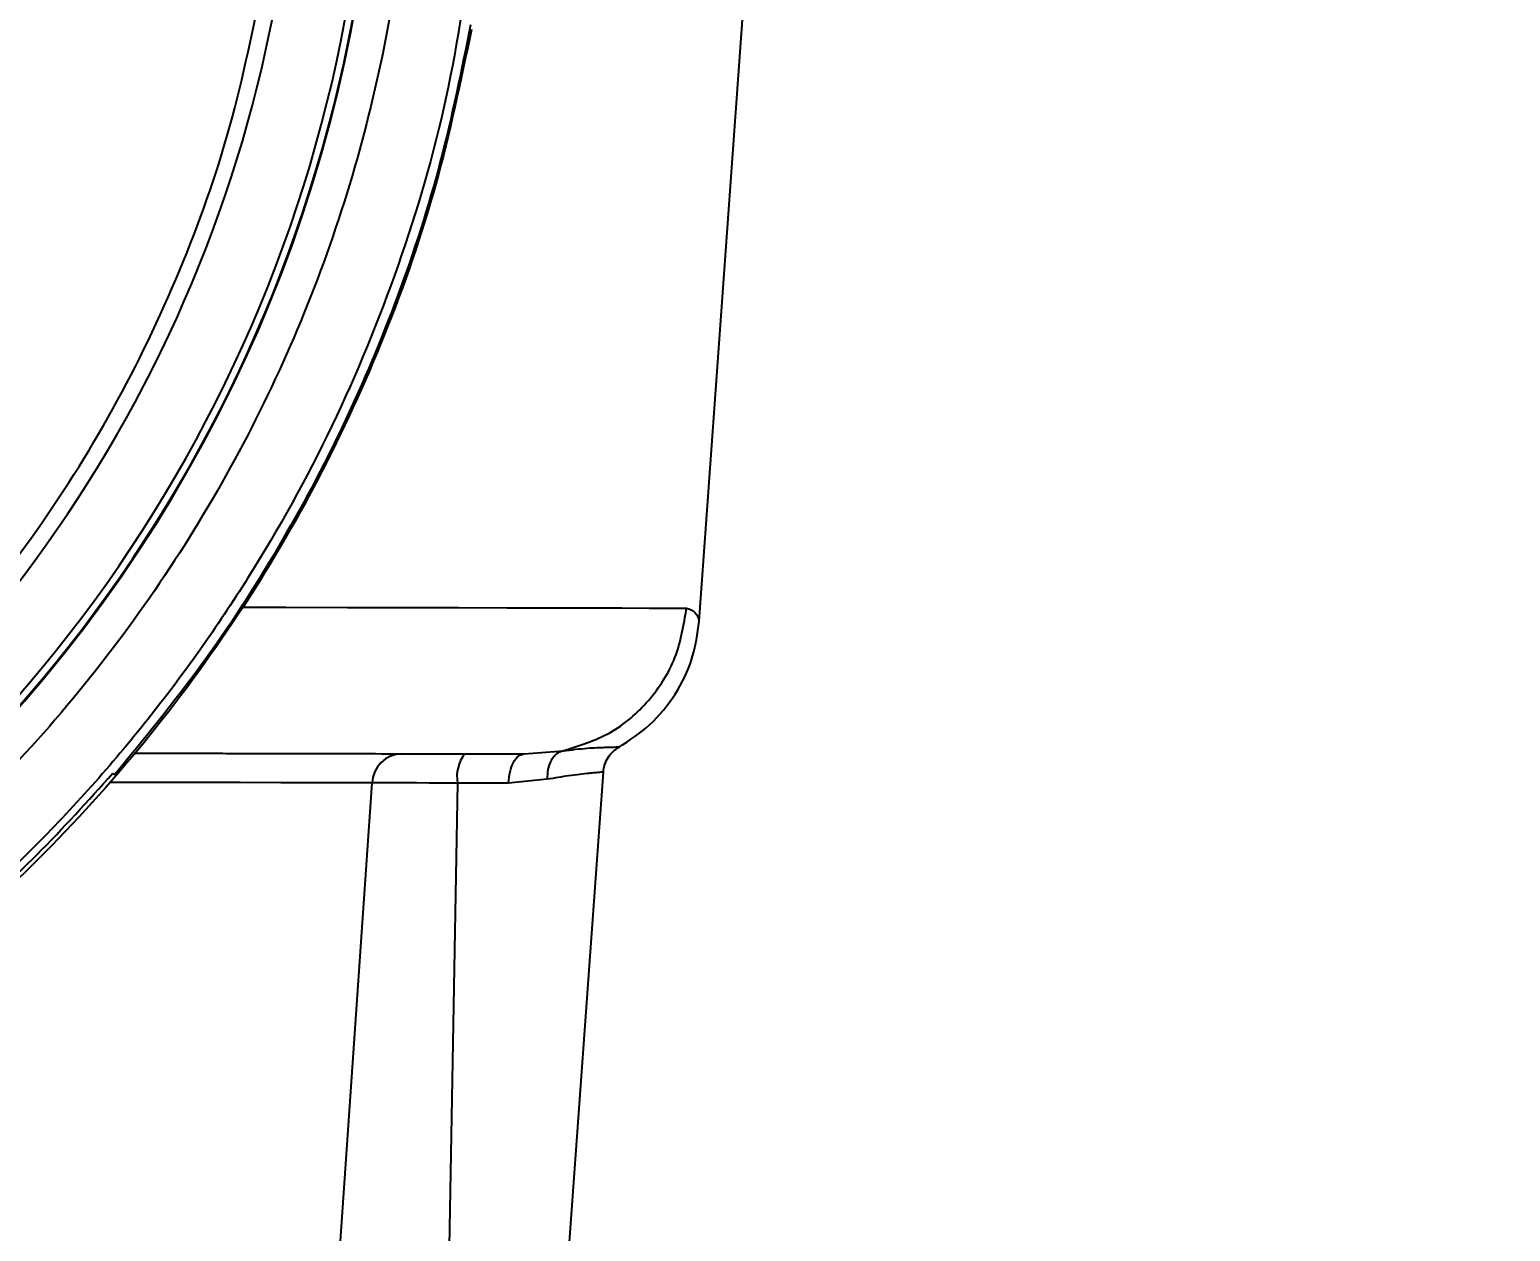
# Model space of a CAD drawing. Header units: millimetres. Extents: x 2028 to 4172, y 863 to 2379.
# Drawn here: x 2735.6 to 2829.8, y 2052.4 to 2128.8 of the extents above; entities that cross this region are included whole.
import ezdxf

# ---------------------------------------------------------------- set-up
doc = ezdxf.new("R2010")
doc.units = ezdxf.units.MM
doc.layers.add('AM_5', color=3, linetype='Continuous', lineweight=25)
doc.styles.add('SLDTEXTSTYLE1', font='txt.shx', dxfattribs={"width": 0.7, "bigfont": 'gbcbig.shx'})
doc.dimstyles.new('SLDDIMSTYLE12$0', dxfattribs={"dimtxt": 12, "dimasz": 10, "dimexe": 0, "dimexo": 0.0625, "dimgap": 0.875, "dimtad": 1, "dimdec": 1, "dimlfac": 1.8, "dimrnd": 1e-09, "dimzin": 12, "dimdsep": 46, "dimtxsty": 'SLDTEXTSTYLE1', "dimcen": 0.09, "dimdle": 8.16, "dimclrd": 3, "dimclre": 3, "dimadec": 0, "dimazin": 3, "dimtfac": 1, "dimtdec": 1, "dimtofl": 0, "dimtmove": 0, "dimatfit": 3, "dimfxl": 0, "dimfrac": 2, "dimtolj": 1, "dimlwd": 5, "dimlwe": 5, "dimarcsym": 0})

# ---------------------------------------------------------------- blocks, each defined once
blk = doc.blocks.new('*D51')
at = {"layer": 'AM_5', "color": 3, "lineweight": 5, "transparency": 16777216}
blk.add_line((2722.515, 2344.493), (2902.345, 2344.493), dxfattribs=at)
at = {"layer": 'AM_5', "color": 3, "linetype": 'Continuous', "lineweight": 5, "transparency": 16777216}
for p, q in [((2902.345, 2334.493), (2902.345, 2055.752)), ((2769.516, 2045.752), (2902.345, 2045.752))]:
    blk.add_line(p, q, dxfattribs=at)
at = {"layer": 'AM_5', "color": 3, "transparency": 16777216}
for points in [[(2900.678, 2334.493), (2904.011, 2334.493), (2902.345, 2344.493)], [(2900.678, 2055.752), (2904.011, 2055.752), (2902.345, 2045.752)]]:
    blk.add_solid(points, dxfattribs=at)
at = {"layer": 'Defpoints', "color": 0, "transparency": 16777216}
for p in [(2722.452, 2344.493), (2769.453, 2045.752), (2902.345, 2045.752)]:
    blk.add_point(p, dxfattribs=at)
at = {"layer": 'AM_5', "color": 0, "transparency": 16777216, "insert": (2895.47, 2195.122), "char_height": 12, "attachment_point": 5, "rotation": 90, "style": 'SLDTEXTSTYLE1'}
blk.add_mtext('\\A1;300', dxfattribs=at)

msp = doc.modelspace()

# ---------------------------------------------------------------- linework, layer by layer
at = {"color": 7, "linetype": 'Continuous', "lineweight": 25}
for p, q in [((2778.21, 2091.21), (2782.139, 2145.725)), ((2767.068, 2082.757), (2769.537, 2082.961)), ((2740.872, 2081.535), (2740.984, 2081.423)), ((2769.52, 2045.752), (2772.104, 2081.609)), ((2754.969, 2045.783), (2757.377, 2080.917)), ((2762.82, 2080.906), (2762.185, 2045.768)), ((2768.53, 2081.145), (2766.067, 2080.899))]:
    msp.add_line(p, q, dxfattribs=at)
at = {"color": 7, "linetype": 'Continuous', "lineweight": 25, "flags": 128}
for points in [[(2749.201, 2092.098), (2751.885, 2092.092), (2755.819, 2092.084), (2759.491, 2092.076), (2762.881, 2092.068), (2765.971, 2092.062), (2768.744, 2092.056), (2771.185, 2092.051), (2773.282, 2092.046), (2775.022, 2092.043), (2776.397, 2092.04), (2777.4, 2092.038)], [(2757.377, 2080.917), (2755.789, 2080.921), (2753.852, 2080.925), (2751.579, 2080.93), (2748.987, 2080.935), (2746.094, 2080.941), (2742.921, 2080.948), (2740.668, 2080.953)], [(2762.82, 2080.906), (2761.898, 2080.908), (2761.02, 2080.91), (2760.199, 2080.911), (2759.448, 2080.913), (2758.781, 2080.914), (2758.207, 2080.916), (2757.737, 2080.917), (2757.377, 2080.917)], [(2766.067, 2080.899), (2765.684, 2080.9), (2765.293, 2080.901), (2764.895, 2080.901), (2764.491, 2080.902), (2764.08, 2080.903), (2763.665, 2080.904), (2763.244, 2080.905), (2762.82, 2080.906)]]:
    msp.add_lwpolyline(points, dxfattribs=at)
at = {"color": 7, "linetype": 'Continuous', "lineweight": 25}
for centre, radius, start, end in [((2666.234, 2146.177), 91.48, 295.79271, 180), ((2666.234, 2146.177), 91.441, 295.84596, 351.20762), ((2666.234, 2146.177), 90.976, 296.50811, 351.20762), ((2666.234, 2146.177), 86.42, 299.88973, 350.7957), ((2759.318, 2080.831), 1.943, 91.26442, 177.45771), ((2765.162, 2081.315), 2.377, 142.39242, 189.89938)]:
    msp.add_arc(centre, radius, start, end, dxfattribs=at)
for points in [[(2759.975, 2146.177), (2759.888, 2143.11), (2759.714, 2136.974), (2758.311, 2127.86), (2756.086, 2118.922), (2752.978, 2110.247), (2749.039, 2101.917), (2744.302, 2094.014), (2738.813, 2086.613), (2732.626, 2079.786), (2725.798, 2073.598), (2718.398, 2068.11), (2710.494, 2063.372), (2702.165, 2059.434), (2693.49, 2056.326), (2684.552, 2054.101), (2675.437, 2052.698), (2669.302, 2052.524), (2666.234, 2052.437)], [(2763.908, 2135.388), (2763.384, 2131.736), (2762.336, 2124.433), (2759.216, 2113.79), (2755.008, 2103.547), (2749.653, 2093.846), (2743.248, 2084.807), (2735.867, 2076.545), (2727.605, 2069.163), (2718.566, 2062.759), (2708.865, 2057.403), (2698.622, 2053.196), (2687.979, 2050.076), (2680.676, 2049.028), (2677.024, 2048.504)], [(2763.705, 2128.845), (2763.019, 2125.551), (2761.646, 2118.963), (2758.326, 2109.41), (2754.122, 2100.227), (2748.986, 2091.524), (2742.997, 2083.387), (2736.209, 2075.903), (2728.696, 2069.147), (2720.534, 2063.193), (2711.809, 2058.094), (2702.607, 2053.93), (2693.041, 2050.65), (2686.447, 2049.305), (2683.15, 2048.633)], [(2763.654, 2129.149), (2763.066, 2126.236), (2761.891, 2120.408), (2759.138, 2111.913), (2755.691, 2103.685), (2751.49, 2095.814), (2746.645, 2088.313), (2742.871, 2083.72), (2740.984, 2081.423)], [(2769.537, 2082.961), (2770.562, 2083.279), (2772.614, 2083.913), (2775.09, 2086.06), (2776.869, 2088.825), (2777.223, 2090.967), (2777.4, 2092.038)], [(2766.067, 2080.899), (2766.09, 2081.147), (2766.136, 2081.642), (2766.371, 2082.253), (2766.693, 2082.676), (2766.943, 2082.73), (2767.068, 2082.757)], [(2730.877, 2071.54), (2732.633, 2073.116), (2736.143, 2076.268), (2739.296, 2079.779), (2740.872, 2081.535)]]:
    msp.add_open_spline(points, degree=3, dxfattribs=at)
for points, knots in [([(2708.518, 2072.105), (2710.697, 2073.379), (2715.682, 2076.293), (2722.746, 2081.947), (2729.711, 2088.779), (2735.83, 2096.389), (2741.053, 2104.637), (2745.28, 2113.432), (2748.558, 2122.64), (2749.833, 2129.015), (2750.47, 2132.202)], [0, 0, 0, 0, 0.099849, 0.228442, 0.357035, 0.485628, 0.614221, 0.742814, 0.871407, 1, 1, 1, 1]), ([(2777.4, 2092.038), (2777.596, 2091.977), (2777.994, 2091.853), (2778.203, 2091.236), (2778.187, 2091.281), (2778.182, 2091.296)], [0, 0, 0, 0, 0.395472, 0.803509, 1, 1, 1, 1]), ([(2773.072, 2083.18), (2773.764, 2083.63), (2775.167, 2084.541), (2776.754, 2086.517), (2777.862, 2088.778), (2778.096, 2090.412), (2778.21, 2091.214)], [0, 0, 0, 0, 0.248454, 0.503179, 0.75624, 1, 1, 1, 1]), ([(2769.537, 2082.961), (2770.074, 2083.025), (2771.126, 2083.149), (2772.274, 2083.184), (2772.93, 2083.205), (2773.199, 2083.21), (2773.122, 2083.208), (2773.121, 2083.208)], [0, 0, 0, 0, 0.261344, 0.511623, 0.75593, 0.999491, 1, 1, 1, 1]), ([(2772.104, 2081.607), (2772.127, 2081.768), (2772.174, 2082.095), (2772.396, 2082.546), (2772.71, 2082.937), (2772.986, 2083.119), (2773.122, 2083.208)], [0, 0, 0, 0, 0.246145, 0.5, 0.753855, 1, 1, 1, 1]), ([(2742.242, 2082.81), (2742.51, 2082.81), (2743.373, 2082.808), (2744.782, 2082.805), (2746.467, 2082.801), (2748.101, 2082.798), (2749.683, 2082.794), (2752.116, 2082.789), (2755.121, 2082.783), (2758.347, 2082.776), (2760.928, 2082.77), (2763.133, 2082.766), (2764.896, 2082.762), (2766.223, 2082.759), (2766.807, 2082.758), (2767.068, 2082.757)], [0, 0, 0, 0, 0.0210906, 0.0677138, 0.114337, 0.1609602, 0.2075834, 0.2542066, 0.3834577, 0.5024197, 0.6110909, 0.7094695, 0.8246117, 0.9214568, 1, 1, 1, 1]), ([(2769.537, 2082.961), (2769.395, 2082.906), (2769.102, 2082.794), (2768.766, 2082.365), (2768.549, 2081.796), (2768.536, 2081.358), (2768.53, 2081.145)], [0, 0, 0, 0, 0.242889, 0.5, 0.757111, 1, 1, 1, 1]), ([(2772.104, 2081.607), (2772.104, 2081.607), (2772.147, 2081.61), (2772.042, 2081.601), (2771.879, 2081.587), (2771.58, 2081.56), (2771.014, 2081.502), (2770.069, 2081.41), (2769, 2081.226), (2768.53, 2081.145)], [0, 0, 0, 0, 0.000275, 0.131881, 0.259042, 0.381762, 0.500047, 0.779958, 1, 1, 1, 1])]:
    msp.add_open_spline(points, degree=3, knots=knots, dxfattribs=at)

# ---------------------------------------------------------------- dimensions: what is measured, and where the dimension line sits
at = {"layer": 'AM_5'}
dim = msp.add_linear_dim(base=(2902.345, 2045.752), p1=(2722.452, 2344.493), p2=(2769.453, 2045.752), angle=90, text='300', dimstyle='SLDDIMSTYLE12$0', override={"dimlfac": 1, "dimpost": ''}, dxfattribs=at)
dim.commit()
dim.dimension.update_dxf_attribs({"geometry": '*D51', "text_midpoint": (2895.47, 2195.122)})

doc.saveas('drawing.dxf')
